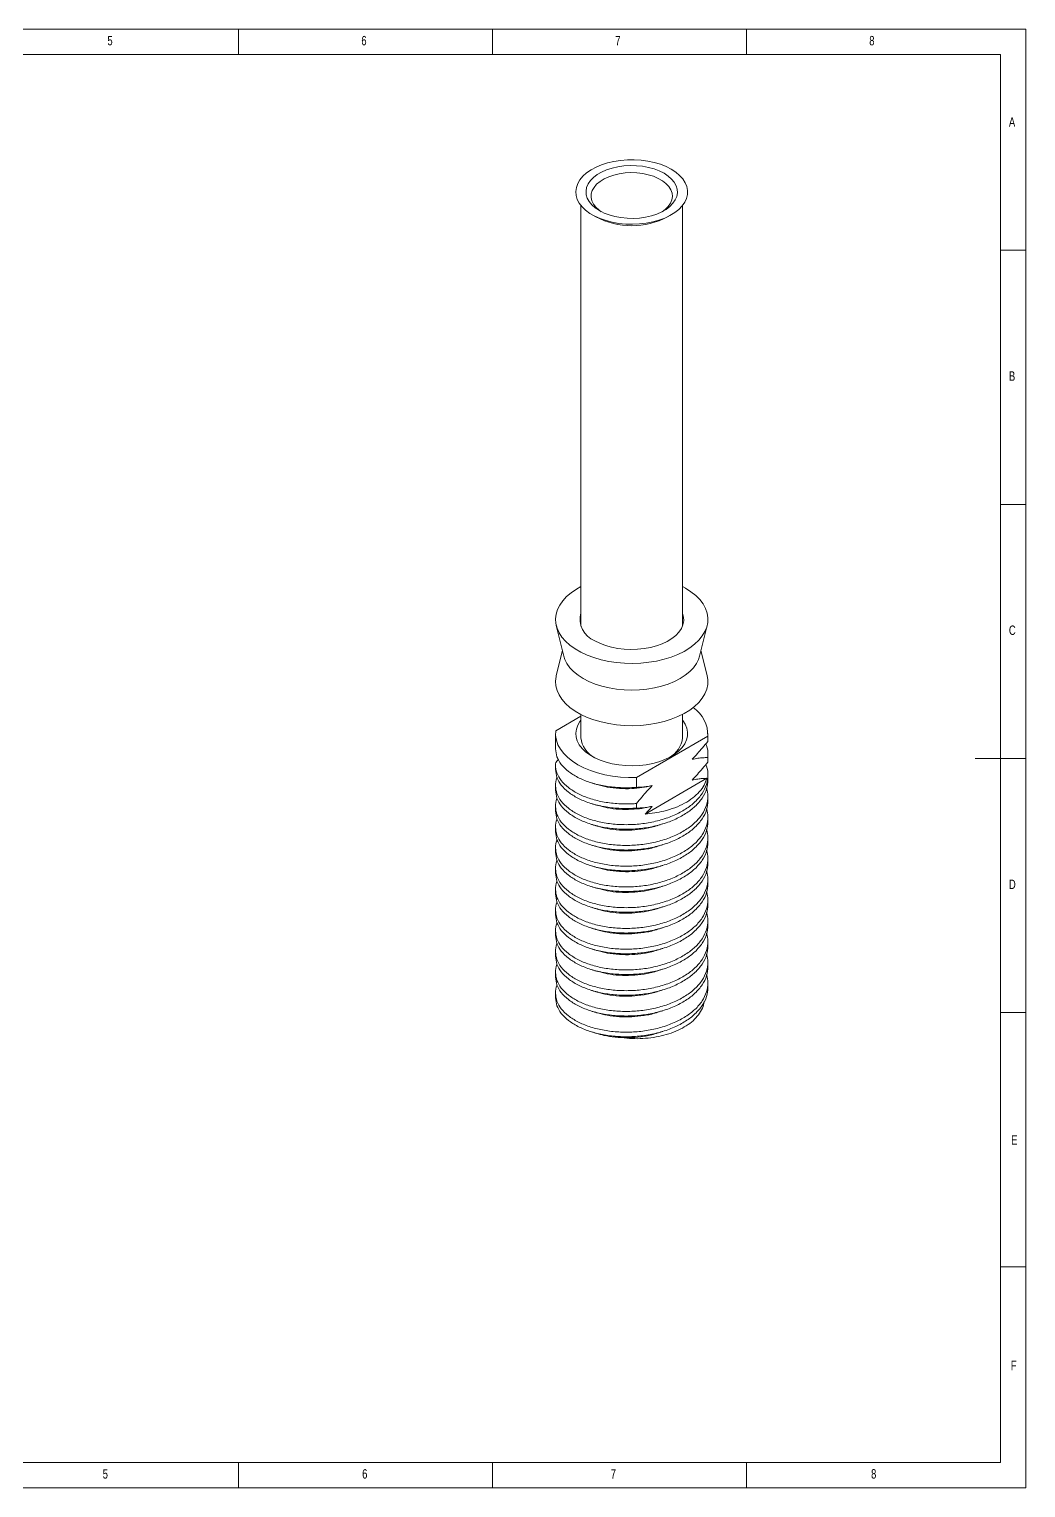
# Model space of a CAD drawing. Header units: millimetres. Extents: x 5 to 415, y 5 to 292.
# Drawn here: x 218.8 to 415, y 5 to 292 of the extents above; entities that cross this region are included whole.
import ezdxf

# ---------------------------------------------------------------- set-up
doc = ezdxf.new("R2010")
doc.units = ezdxf.units.MM
doc.styles.add('SLDTEXTSTYLE0', font='TXT', dxfattribs={"width": 0.75})

msp = doc.modelspace()

# ---------------------------------------------------------------- linework, layer by layer
at = {"color": 7, "linetype": 'Continuous', "lineweight": 0}
for p, q in [((415, 292), (5, 292)), ((260, 287), (260, 292)), ((310, 292), (310, 287)), ((360, 287), (360, 292)), ((415, 5), (415, 292)), ((410, 287), (10, 287)), ((410, 287), (410, 10)), ((415, 248.5), (410, 248.5)), ((410, 198.5), (415, 198.5)), ((415, 148.5), (405, 148.5)), ((410, 98.5), (415, 98.5)), ((410, 48.5), (415, 48.5)), ((10, 10), (410, 10)), ((260, 10), (260, 5)), ((310, 10), (310, 5)), ((360, 10), (360, 5)), ((5, 5), (415, 5))]:
    msp.add_line(p, q, dxfattribs=at)
at = {"color": 7, "linetype": 'Continuous', "lineweight": 15}
for p, q in [((327.398, 257.322), (327.398, 174.564)), ((329.619, 255.478), (330.326, 255.069)), ((344.471, 255.069), (345.178, 255.478)), ((347.398, 174.564), (347.398, 257.322)), ((322.549, 174.639), (324.034, 168.637)), ((350.763, 168.637), (352.248, 174.639)), ((323.761, 169.739), (322.549, 164.84)), ((352.248, 164.84), (351.035, 169.739)), ((327.398, 156.82), (322.428, 153.951)), ((327.398, 157.161), (327.398, 152.592)), ((347.398, 152.592), (347.398, 157.161)), ((322.398, 153.408), (322.398, 150.367)), ((338.338, 144.766), (352.369, 152.866)), ((352.369, 152.866), (352.369, 151.866)), ((352.369, 151.866), (352.398, 152.447)), ((352.398, 152.408), (352.398, 153.408)), ((352.398, 148.325), (352.398, 149.266)), ((322.398, 147.225), (322.398, 146.284)), ((322.976, 148.339), (322.428, 147.728)), ((352.369, 148.685), (352.369, 147.783)), ((352.369, 147.783), (352.398, 148.365)), ((338.338, 142.823), (338.338, 144.766)), ((340.029, 137.577), (352.193, 144.6)), ((352.398, 144.282), (352.398, 145.184)), ((322.398, 143.142), (322.398, 142.24)), ((352.398, 140.199), (352.398, 141.101)), ((322.398, 139.06), (322.398, 138.158)), ((338.338, 138.741), (338.338, 139.642)), ((340.029, 137.577), (341.396, 139.086)), ((322.398, 134.977), (322.398, 134.075)), ((352.398, 136.116), (352.398, 137.018)), ((352.398, 132.034), (352.398, 132.936)), ((322.398, 130.894), (322.398, 129.992)), ((322.398, 126.811), (322.398, 125.91)), ((352.398, 127.951), (352.398, 128.853)), ((352.398, 123.868), (352.398, 124.77)), ((322.398, 122.729), (322.398, 121.827)), ((352.398, 119.786), (352.398, 120.687)), ((322.398, 118.646), (322.398, 117.744)), ((352.398, 115.703), (352.398, 116.605)), ((322.398, 114.563), (322.398, 113.662)), ((352.398, 111.62), (352.398, 112.522)), ((322.398, 110.481), (322.398, 109.579)), ((322.398, 106.398), (322.398, 105.496)), ((352.398, 107.537), (352.398, 108.439)), ((352.398, 103.455), (352.398, 104.357)), ((322.398, 102.315), (322.398, 101.413))]:
    msp.add_line(p, q, dxfattribs=at)
at = {"color": 7, "linetype": 'Continuous', "lineweight": 15, "flags": 128}
for points in [[(345.177, 264.457), (346.073, 263.871), (346.839, 263.226), (347.461, 262.532), (347.931, 261.799), (348.241, 261.038), (348.387, 260.26), (348.366, 259.479), (348.179, 258.704), (347.828, 257.949), (347.319, 257.224), (346.66, 256.541), (345.861, 255.91), (344.933, 255.341), (343.891, 254.841), (342.751, 254.419), (341.529, 254.082), (340.245, 253.833), (338.918, 253.678), (337.568, 253.618), (336.215, 253.654), (334.88, 253.786), (333.583, 254.011), (332.344, 254.327), (331.182, 254.728), (330.114, 255.209), (329.156, 255.762), (328.323, 256.378), (327.628, 257.049), (327.081, 257.765), (326.691, 258.513), (326.462, 259.284), (326.4, 260.065), (326.504, 260.844), (326.773, 261.611), (327.204, 262.352), (327.788, 263.057), (328.519, 263.715), (329.384, 264.317), (330.371, 264.852), (331.464, 265.314), (332.647, 265.694), (333.903, 265.988), (335.211, 266.19), (336.552, 266.298), (337.906, 266.31), (339.253, 266.226), (340.571, 266.047), (341.841, 265.776), (343.044, 265.417), (344.162, 264.975), (345.177, 264.457)], [(331.034, 256.293), (330.227, 256.828), (329.553, 257.421), (329.026, 258.061), (328.654, 258.737), (328.446, 259.436), (328.404, 260.144), (328.529, 260.85), (328.82, 261.539), (329.271, 262.198), (329.873, 262.817), (330.615, 263.382), (331.483, 263.883), (332.462, 264.312), (333.533, 264.659), (334.676, 264.919), (335.869, 265.087), (337.091, 265.16), (338.319, 265.135), (339.529, 265.015), (340.7, 264.8), (341.809, 264.496), (342.836, 264.107), (343.762, 263.641), (344.57, 263.106), (345.243, 262.513), (345.771, 261.873), (346.142, 261.197), (346.351, 260.498), (346.393, 259.79), (346.267, 259.084), (345.977, 258.395), (345.526, 257.736), (344.924, 257.118), (344.182, 256.552), (343.313, 256.051), (342.334, 255.623), (341.264, 255.275), (340.121, 255.015), (338.928, 254.847), (337.706, 254.774), (336.478, 254.799), (335.267, 254.919), (334.097, 255.134), (332.987, 255.438), (331.96, 255.827), (331.034, 256.293)], [(343.389, 256.09), (343.989, 256.532), (344.579, 257.114), (345.016, 257.739), (345.29, 258.395), (345.397, 259.066), (345.333, 259.739), (345.1, 260.4), (344.703, 261.034), (344.15, 261.628), (343.453, 262.169), (342.627, 262.646), (341.69, 263.048), (340.661, 263.367), (339.563, 263.597), (338.418, 263.731), (337.252, 263.768), (336.089, 263.707), (334.954, 263.548), (333.871, 263.296), (332.863, 262.955), (331.952, 262.533), (331.157, 262.039), (330.495, 261.484), (329.98, 260.879), (329.623, 260.237), (329.432, 259.572), (329.41, 258.898), (329.559, 258.229), (329.875, 257.58), (330.352, 256.964), (330.978, 256.395), (331.408, 256.09)], [(347.398, 182.318), (348.005, 181.986), (349.072, 181.301), (350.007, 180.554), (350.799, 179.753), (351.44, 178.909), (351.921, 178.03), (352.238, 177.127), (352.386, 176.209), (352.365, 175.287), (352.174, 174.372), (351.816, 173.474), (351.294, 172.603), (350.615, 171.769), (349.787, 170.981), (348.817, 170.248), (347.719, 169.579), (346.503, 168.982), (345.185, 168.462), (343.778, 168.026), (342.299, 167.679), (340.764, 167.425), (339.191, 167.266), (337.598, 167.205), (336.003, 167.242), (334.423, 167.376), (332.877, 167.607), (331.383, 167.931), (329.956, 168.345), (328.614, 168.844), (327.371, 169.423), (326.242, 170.075), (325.24, 170.792), (324.375, 171.567), (323.658, 172.391), (323.096, 173.253), (322.696, 174.146), (322.463, 175.058), (322.4, 175.979), (322.506, 176.898), (322.781, 177.806), (323.221, 178.692), (323.823, 179.546), (324.578, 180.358), (325.478, 181.12), (326.513, 181.821), (327.398, 182.318)], [(330.15, 171.679), (331.137, 171.179), (332.226, 170.755), (333.4, 170.415), (334.64, 170.164), (335.925, 170.008), (337.234, 169.947), (338.546, 169.983), (339.839, 170.116), (341.092, 170.344), (342.284, 170.662), (343.397, 171.065), (344.41, 171.547), (345.309, 172.1), (346.077, 172.715), (346.703, 173.382), (347.177, 174.089), (347.489, 174.825), (347.636, 175.579), (347.615, 176.337), (347.427, 177.087), (347.398, 177.162)], [(350.763, 168.637), (350.56, 168.005), (350.141, 167.165), (349.561, 166.358), (348.829, 165.593), (347.953, 164.88), (346.944, 164.229), (345.815, 163.646), (344.581, 163.14), (343.256, 162.718), (341.857, 162.383), (340.402, 162.141), (338.91, 161.995), (337.398, 161.946), (335.887, 161.995), (334.394, 162.141), (332.94, 162.383), (331.541, 162.718), (330.216, 163.14), (328.981, 163.646), (327.852, 164.229), (326.844, 164.88), (325.968, 165.593), (325.235, 166.358), (324.656, 167.165), (324.237, 168.005), (324.034, 168.637)], [(352.248, 164.84), (352.386, 163.961), (352.365, 163.039), (352.174, 162.124), (351.816, 161.226), (351.294, 160.355), (350.615, 159.521), (349.787, 158.733), (348.817, 158), (347.719, 157.331), (346.503, 156.734), (345.185, 156.214), (343.778, 155.778), (342.299, 155.431), (340.764, 155.177), (339.191, 155.018), (337.598, 154.957), (336.003, 154.993), (334.423, 155.128), (332.877, 155.359), (331.383, 155.683), (329.956, 156.097), (328.614, 156.596), (327.371, 157.175), (326.242, 157.827), (325.24, 158.544), (324.375, 159.319), (323.658, 160.142), (323.096, 161.005), (322.696, 161.898), (322.463, 162.81), (322.4, 163.731), (322.506, 164.65), (322.549, 164.84)], [(347.398, 156.054), (347.461, 155.973), (347.931, 155.24), (348.241, 154.479), (348.387, 153.702), (348.366, 152.92), (348.179, 152.146), (347.828, 151.39), (347.319, 150.666), (346.66, 149.983), (345.861, 149.352), (344.933, 148.782), (343.891, 148.283), (342.751, 147.861), (341.529, 147.523), (340.245, 147.275), (338.918, 147.119), (337.568, 147.059), (336.215, 147.095), (334.88, 147.227), (333.583, 147.453), (332.344, 147.768), (331.182, 148.17), (330.114, 148.65), (329.156, 149.203), (328.323, 149.82), (327.628, 150.491), (327.081, 151.206), (326.691, 151.955), (326.462, 152.725), (326.4, 153.506), (326.504, 154.286), (326.773, 155.052), (327.204, 155.793), (327.398, 156.054)], [(338.338, 144.766), (336.748, 144.757), (335.166, 144.846), (333.609, 145.03), (332.095, 145.308), (330.64, 145.678), (329.261, 146.134), (327.974, 146.672), (326.792, 147.285), (325.729, 147.968), (324.797, 148.711), (324.007, 149.507), (323.367, 150.347), (322.885, 151.221), (322.565, 152.12), (322.412, 153.033), (322.428, 153.951)]]:
    msp.add_lwpolyline(points, dxfattribs=at)
at = {"color": 7, "linetype": 'Continuous', "lineweight": 15}
for centre, radius, start, end in [((337.398, 268.587), 15.256, 242.38837, 297.617), ((331.794, 175.936), 4.563, 164.41773, 248.89048), ((345.938, 153.161), 6.437, 357.37815, 56.23129), ((332.295, 153.06), 4.919, 185.4605, 242.04746), ((342.501, 153.06), 4.919, 297.95254, 354.5395)]:
    msp.add_arc(centre, radius, start, end, dxfattribs=at)
for points, knots in [([(322.398, 150.406), (322.453, 149.886), (322.564, 148.835), (323.456, 147.325), (324.849, 145.946), (326.725, 144.754), (329.003, 143.796), (331.621, 143.118), (334.462, 142.756), (336.742, 142.717), (338.025, 142.802), (338.338, 142.823)], [0, 0, 0, 0, 0.1190259, 0.2403971, 0.3617683, 0.4807941, 0.59982, 0.7211912, 0.8425624, 0.9615883, 1, 1, 1, 1]), ([(352.369, 151.866), (352.022, 151.443), (351.351, 150.625), (350.334, 149.443), (349.652, 148.708), (349.311, 148.34)], [0, 0, 0, 0, 0.34799724, 0.67369268, 1, 1, 1, 1]), ([(351.964, 151.376), (352.017, 151.272), (352.363, 150.591), (352.43, 149.671), (352.381, 148.878), (352.369, 148.685)], [0, 0, 0, 0, 0.1198275, 0.785255, 1, 1, 1, 1]), ([(351.964, 147.294), (352.017, 147.19), (352.363, 146.508), (352.462, 145.179), (352.215, 143.367), (351.345, 141.593), (349.946, 139.95), (348.072, 138.512), (345.794, 137.307), (343.176, 136.365), (340.334, 135.738), (337.398, 135.449), (334.463, 135.491), (331.62, 135.855), (329.003, 136.533), (326.725, 137.491), (324.85, 138.683), (323.452, 140.061), (322.579, 141.573), (322.345, 143.136), (322.406, 144.212), (322.697, 144.719), (322.704, 144.733)], [0, 0, 0, 0, 0.0098051, 0.064255, 0.1187048, 0.1742276, 0.2297503, 0.2842002, 0.33865, 0.3941728, 0.4496955, 0.5041454, 0.5585953, 0.614118, 0.6696408, 0.7240906, 0.7785405, 0.8340632, 0.889586, 0.9440358, 0.9984857, 1, 1, 1, 1]), ([(338.338, 139.642), (338.025, 139.622), (336.742, 139.536), (334.462, 139.575), (331.621, 139.937), (329.003, 140.616), (326.725, 141.574), (324.851, 142.765), (323.448, 144.145), (322.593, 145.653), (322.359, 146.873), (322.414, 147.56), (322.428, 147.728)], [0, 0, 0, 0, 0.03699083, 0.15161385, 0.26849542, 0.38537698, 0.5, 0.61462302, 0.73150458, 0.84838615, 0.96300917, 1, 1, 1, 1]), ([(349.311, 148.34), (349.688, 148.416), (350.4, 148.56), (351.417, 148.659), (352.051, 148.676), (352.369, 148.685)], [0, 0, 0, 0, 0.3608198, 0.6800415, 1, 1, 1, 1]), ([(352.369, 147.783), (352.022, 147.36), (351.351, 146.542), (350.334, 145.361), (349.652, 144.625), (349.311, 144.257)], [0, 0, 0, 0, 0.3479972, 0.6736927, 1, 1, 1, 1]), ([(322.398, 146.323), (322.453, 145.803), (322.564, 144.752), (323.456, 143.243), (324.849, 141.864), (326.725, 140.672), (329.003, 139.714), (331.621, 139.035), (334.462, 138.674), (336.742, 138.634), (338.025, 138.72), (338.338, 138.741)], [0, 0, 0, 0, 0.1190259, 0.2403971, 0.3617683, 0.4807941, 0.59982, 0.7211912, 0.8425624, 0.9615883, 1, 1, 1, 1]), ([(322.398, 142.24), (322.453, 141.72), (322.564, 140.669), (323.456, 139.16), (324.849, 137.781), (326.725, 136.589), (329.003, 135.631), (331.62, 134.953), (334.463, 134.589), (337.398, 134.547), (340.334, 134.836), (343.176, 135.464), (345.794, 136.405), (348.071, 137.61), (349.947, 139.048), (351.341, 140.691), (352.233, 142.464), (352.344, 143.68), (352.398, 144.282)], [0, 0, 0, 0, 0.0618903, 0.125, 0.1881097, 0.25, 0.3118903, 0.375, 0.4381097, 0.5, 0.5618903, 0.625, 0.6881097, 0.75, 0.8118903, 0.875, 0.9381097, 1, 1, 1, 1]), ([(329.453, 143.717), (329.64, 143.659), (330.015, 143.543), (330.398, 143.425), (330.589, 143.365)], [0, 0, 0, 0, 0.4999578, 1, 1, 1, 1]), ([(352.193, 144.6), (352.043, 144.144), (351.737, 143.219), (350.78, 141.918), (349.475, 140.713), (347.846, 139.663), (345.915, 138.776), (343.909, 138.161), (341.921, 137.756), (340.664, 137.637), (340.029, 137.577)], [0, 0, 0, 0, 0.1302984, 0.264376, 0.3946572, 0.528719, 0.6589998, 0.7934686, 0.8957288, 1, 1, 1, 1]), ([(349.311, 144.257), (349.688, 144.334), (350.369, 144.472), (351.327, 144.568), (351.904, 144.589), (352.193, 144.6)], [0, 0, 0, 0, 0.3834884, 0.6914418, 1, 1, 1, 1]), ([(352.148, 142.691), (352.265, 142.162), (352.513, 141.034), (352.198, 139.282), (351.35, 137.51), (349.945, 135.867), (348.072, 134.429), (345.794, 133.224), (343.176, 132.283), (340.334, 131.655), (337.398, 131.366), (334.463, 131.408), (331.62, 131.772), (329.003, 132.45), (326.725, 133.408), (324.85, 134.6), (323.452, 135.979), (322.579, 137.49), (322.345, 139.053), (322.406, 140.13), (322.697, 140.636), (322.704, 140.65)], [0, 0, 0, 0, 0.0489792, 0.1043179, 0.1607471, 0.2171762, 0.272515, 0.3278537, 0.3842828, 0.440712, 0.4960507, 0.5513895, 0.6078186, 0.6642477, 0.7195865, 0.7749252, 0.8313544, 0.8877835, 0.9431222, 0.998461, 1, 1, 1, 1]), ([(341.396, 143.168), (340.737, 143.024), (339.431, 142.739), (337.254, 142.539), (334.943, 142.554), (332.618, 142.813), (331.251, 143.194), (330.6, 143.376)], [0, 0, 0, 0, 0.1823558, 0.3612868, 0.5781442, 0.7992849, 1, 1, 1, 1]), ([(341.396, 143.168), (341.018, 143.092), (340.307, 142.948), (339.29, 142.849), (338.655, 142.832), (338.338, 142.823)], [0, 0, 0, 0, 0.3608198, 0.6800415, 1, 1, 1, 1]), ([(338.338, 139.642), (338.684, 140.065), (339.355, 140.883), (340.373, 142.065), (341.055, 142.8), (341.396, 143.168)], [0, 0, 0, 0, 0.3479972, 0.6736927, 1, 1, 1, 1]), ([(352.148, 138.609), (352.265, 138.079), (352.513, 136.952), (352.198, 135.199), (351.35, 133.428), (349.945, 131.785), (348.072, 130.346), (345.794, 129.141), (343.176, 128.2), (340.334, 127.572), (337.398, 127.284), (334.463, 127.325), (331.62, 127.69), (329.003, 128.367), (326.725, 129.325), (324.85, 130.517), (323.452, 131.896), (322.579, 133.407), (322.345, 134.97), (322.406, 136.047), (322.697, 136.554), (322.704, 136.567)], [0, 0, 0, 0, 0.0489792, 0.10431793, 0.16074708, 0.21717622, 0.27251496, 0.32785369, 0.38428283, 0.44071198, 0.49605071, 0.55138945, 0.60781859, 0.66424773, 0.71958647, 0.77492521, 0.83135435, 0.88778349, 0.94312223, 0.99846097, 1, 1, 1, 1]), ([(322.398, 138.158), (322.453, 137.637), (322.564, 136.586), (323.456, 135.077), (324.849, 133.698), (326.725, 132.506), (329.003, 131.548), (331.62, 130.871), (334.463, 130.506), (337.398, 130.464), (340.334, 130.753), (343.176, 131.381), (345.794, 132.322), (348.071, 133.527), (349.947, 134.966), (351.341, 136.608), (352.233, 138.381), (352.344, 139.597), (352.398, 140.199)], [0, 0, 0, 0, 0.0618903, 0.125, 0.1881097, 0.25, 0.3118903, 0.375, 0.4381097, 0.5, 0.5618903, 0.625, 0.6881097, 0.75, 0.8118903, 0.875, 0.9381097, 1, 1, 1, 1]), ([(329.463, 139.631), (329.65, 139.573), (330.024, 139.457), (330.413, 139.337), (330.608, 139.277)], [0, 0, 0, 0, 0.5000797, 1, 1, 1, 1]), ([(341.396, 139.086), (340.737, 138.942), (339.431, 138.656), (337.254, 138.457), (334.943, 138.472), (332.625, 138.73), (331.264, 139.109), (330.619, 139.288)], [0, 0, 0, 0, 0.182711, 0.3619905, 0.5792703, 0.8008418, 1, 1, 1, 1]), ([(341.396, 139.086), (341.018, 139.009), (340.307, 138.865), (339.29, 138.766), (338.655, 138.749), (338.338, 138.741)], [0, 0, 0, 0, 0.3608198, 0.6800415, 1, 1, 1, 1]), ([(322.398, 134.075), (322.453, 133.555), (322.564, 132.504), (323.456, 130.995), (324.849, 129.615), (326.725, 128.424), (329.003, 127.466), (331.62, 126.788), (334.463, 126.424), (337.398, 126.382), (340.334, 126.67), (343.176, 127.298), (345.794, 128.239), (348.071, 129.444), (349.947, 130.883), (351.341, 132.526), (352.233, 134.298), (352.344, 135.514), (352.398, 136.116)], [0, 0, 0, 0, 0.06189025, 0.125, 0.18810975, 0.25, 0.31189025, 0.375, 0.43810975, 0.5, 0.56189025, 0.625, 0.68810975, 0.75, 0.81189025, 0.875, 0.93810975, 1, 1, 1, 1]), ([(329.478, 135.544), (329.666, 135.486), (330.041, 135.37), (330.43, 135.249), (330.624, 135.189)], [0, 0, 0, 0, 0.5000749, 1, 1, 1, 1]), ([(342.384, 135.29), (342.325, 135.268), (341.538, 134.973), (339.844, 134.65), (337.401, 134.366), (334.942, 134.391), (332.631, 134.646), (331.276, 135.023), (330.637, 135.201)], [0, 0, 0, 0, 0.0163968, 0.2191149, 0.4179065, 0.6166981, 0.8194162, 1, 1, 1, 1]), ([(342.392, 135.28), (342.597, 135.344), (342.962, 135.457), (343.335, 135.572), (343.498, 135.623)], [0, 0, 0, 0, 0.5625051, 1, 1, 1, 1]), ([(352.148, 134.526), (352.265, 133.997), (352.513, 132.869), (352.198, 131.117), (351.35, 129.345), (349.945, 127.702), (348.072, 126.263), (345.794, 125.059), (343.176, 124.117), (340.334, 123.49), (337.398, 123.201), (334.463, 123.243), (331.62, 123.607), (329.003, 124.285), (326.725, 125.243), (324.85, 126.435), (323.452, 127.813), (322.579, 129.325), (322.345, 130.887), (322.406, 131.964), (322.697, 132.471), (322.704, 132.485)], [0, 0, 0, 0, 0.0489792, 0.1043179, 0.1607471, 0.2171762, 0.272515, 0.3278537, 0.3842828, 0.440712, 0.4960507, 0.5513895, 0.6078186, 0.6642477, 0.7195865, 0.7749252, 0.8313544, 0.8877835, 0.9431222, 0.998461, 1, 1, 1, 1]), ([(322.398, 129.992), (322.453, 129.472), (322.564, 128.421), (323.456, 126.912), (324.849, 125.533), (326.725, 124.341), (329.003, 123.383), (331.62, 122.705), (334.463, 122.341), (337.398, 122.299), (340.334, 122.588), (343.176, 123.215), (345.794, 124.157), (348.071, 125.362), (349.947, 126.8), (351.341, 128.443), (352.233, 130.216), (352.344, 131.432), (352.398, 132.034)], [0, 0, 0, 0, 0.06189025, 0.125, 0.18810975, 0.25, 0.31189025, 0.375, 0.43810975, 0.5, 0.56189025, 0.625, 0.68810975, 0.75, 0.81189025, 0.875, 0.93810975, 1, 1, 1, 1]), ([(352.148, 130.443), (352.265, 129.914), (352.513, 128.786), (352.198, 127.034), (351.35, 125.262), (349.945, 123.619), (348.072, 122.181), (345.794, 120.976), (343.176, 120.035), (340.334, 119.407), (337.398, 119.118), (334.463, 119.16), (331.62, 119.524), (329.003, 120.202), (326.725, 121.16), (324.85, 122.352), (323.452, 123.731), (322.579, 125.242), (322.345, 126.805), (322.406, 127.881), (322.697, 128.388), (322.704, 128.402)], [0, 0, 0, 0, 0.0489792, 0.1043179, 0.1607471, 0.2171762, 0.272515, 0.3278537, 0.3842828, 0.440712, 0.4960507, 0.5513895, 0.6078186, 0.6642477, 0.7195865, 0.7749252, 0.8313544, 0.8877835, 0.9431222, 0.998461, 1, 1, 1, 1]), ([(329.5, 131.454), (329.712, 131.389), (330.091, 131.272), (330.469, 131.154), (330.635, 131.103)], [0, 0, 0, 0, 0.5623232, 1, 1, 1, 1]), ([(342.402, 131.214), (342.337, 131.189), (341.544, 130.892), (339.844, 130.567), (337.401, 130.283), (334.942, 130.308), (332.635, 130.562), (331.283, 130.939), (330.648, 131.116)], [0, 0, 0, 0, 0.0180301, 0.2206175, 0.4192809, 0.6179443, 0.8205317, 1, 1, 1, 1]), ([(342.411, 131.203), (342.593, 131.26), (342.959, 131.373), (343.335, 131.49), (343.523, 131.548)], [0, 0, 0, 0, 0.4999547, 1, 1, 1, 1]), ([(352.148, 126.361), (352.265, 125.831), (352.513, 124.703), (352.198, 122.951), (351.35, 121.18), (349.945, 119.537), (348.072, 118.098), (345.794, 116.893), (343.176, 115.952), (340.334, 115.324), (337.398, 115.035), (334.463, 115.077), (331.62, 115.442), (329.003, 116.119), (326.725, 117.077), (324.85, 118.269), (323.452, 119.648), (322.579, 121.159), (322.345, 122.722), (322.406, 123.799), (322.697, 124.306), (322.704, 124.319)], [0, 0, 0, 0, 0.0489792, 0.1043179, 0.1607471, 0.2171762, 0.272515, 0.3278537, 0.3842828, 0.440712, 0.4960507, 0.5513895, 0.6078186, 0.6642477, 0.7195865, 0.7749252, 0.8313544, 0.8877835, 0.9431222, 0.998461, 1, 1, 1, 1]), ([(322.398, 125.91), (322.453, 125.389), (322.564, 124.338), (323.456, 122.829), (324.849, 121.45), (326.725, 120.258), (329.003, 119.3), (331.62, 118.622), (334.463, 118.258), (337.398, 118.216), (340.334, 118.505), (343.176, 119.133), (345.794, 120.074), (348.071, 121.279), (349.947, 122.718), (351.341, 124.36), (352.233, 126.133), (352.344, 127.349), (352.398, 127.951)], [0, 0, 0, 0, 0.06189025, 0.125, 0.18810975, 0.25, 0.31189025, 0.375, 0.43810975, 0.5, 0.56189025, 0.625, 0.68810975, 0.75, 0.81189025, 0.875, 0.93810975, 1, 1, 1, 1]), ([(329.504, 127.37), (329.685, 127.314), (330.047, 127.203), (330.426, 127.085), (330.615, 127.026)], [0, 0, 0, 0, 0.5001108, 1, 1, 1, 1]), ([(342.414, 127.135), (342.345, 127.11), (341.548, 126.811), (339.844, 126.484), (337.401, 126.2), (334.942, 126.226), (332.628, 126.481), (331.269, 126.859), (330.628, 127.038)], [0, 0, 0, 0, 0.0191146, 0.2211011, 0.4191753, 0.6172495, 0.8192361, 1, 1, 1, 1]), ([(342.424, 127.125), (342.607, 127.181), (342.975, 127.295), (343.353, 127.413), (343.543, 127.471)], [0, 0, 0, 0, 0.4999517, 1, 1, 1, 1]), ([(322.398, 121.827), (322.453, 121.307), (322.564, 120.256), (323.456, 118.747), (324.849, 117.367), (326.725, 116.176), (329.003, 115.217), (331.62, 114.54), (334.463, 114.175), (337.398, 114.134), (340.334, 114.422), (343.176, 115.05), (345.794, 115.991), (348.071, 117.196), (349.947, 118.635), (351.341, 120.278), (352.233, 122.05), (352.344, 123.266), (352.398, 123.868)], [0, 0, 0, 0, 0.0618903, 0.125, 0.1881097, 0.25, 0.3118903, 0.375, 0.4381097, 0.5, 0.5618903, 0.625, 0.6881097, 0.75, 0.8118903, 0.875, 0.9381097, 1, 1, 1, 1]), ([(352.148, 122.278), (352.265, 121.748), (352.513, 120.621), (352.198, 118.869), (351.35, 117.097), (349.945, 115.454), (348.072, 114.015), (345.794, 112.81), (343.176, 111.869), (340.334, 111.241), (337.398, 110.953), (334.463, 110.995), (331.62, 111.359), (329.003, 112.037), (326.725, 112.995), (324.85, 114.187), (323.452, 115.565), (322.579, 117.077), (322.345, 118.639), (322.406, 119.716), (322.697, 120.223), (322.704, 120.237)], [0, 0, 0, 0, 0.0489792, 0.1043179, 0.1607471, 0.2171762, 0.272515, 0.3278537, 0.3842828, 0.440712, 0.4960507, 0.5513895, 0.6078186, 0.6642477, 0.7195865, 0.7749252, 0.8313544, 0.8877835, 0.9431222, 0.998461, 1, 1, 1, 1]), ([(329.481, 123.295), (329.664, 123.238), (330.029, 123.125), (330.41, 123.007), (330.601, 122.948)], [0, 0, 0, 0, 0.5001053, 1, 1, 1, 1]), ([(342.421, 123.055), (342.35, 123.029), (341.551, 122.729), (339.844, 122.401), (337.401, 122.118), (334.942, 122.143), (332.623, 122.399), (331.259, 122.779), (330.613, 122.959)], [0, 0, 0, 0, 0.0196843, 0.2212677, 0.4189466, 0.6166254, 0.8182089, 1, 1, 1, 1]), ([(342.43, 123.044), (342.615, 123.101), (342.984, 123.216), (343.365, 123.333), (343.556, 123.392)], [0, 0, 0, 0, 0.4999485, 1, 1, 1, 1]), ([(352.148, 118.195), (352.265, 117.666), (352.513, 116.538), (352.198, 114.786), (351.35, 113.014), (349.945, 111.371), (348.072, 109.933), (345.794, 108.728), (343.176, 107.786), (340.334, 107.159), (337.398, 106.87), (334.463, 106.912), (331.62, 107.276), (329.003, 107.954), (326.725, 108.912), (324.85, 110.104), (323.452, 111.482), (322.579, 112.994), (322.345, 114.557), (322.406, 115.633), (322.697, 116.14), (322.704, 116.154)], [0, 0, 0, 0, 0.0489792, 0.1043179, 0.1607471, 0.2171762, 0.272515, 0.3278537, 0.3842828, 0.440712, 0.4960507, 0.5513895, 0.6078186, 0.6642477, 0.7195865, 0.7749252, 0.8313544, 0.8877835, 0.9431222, 0.998461, 1, 1, 1, 1]), ([(322.398, 117.744), (322.453, 117.224), (322.564, 116.173), (323.456, 114.664), (324.849, 113.285), (326.725, 112.093), (329.003, 111.135), (331.62, 110.457), (334.463, 110.093), (337.398, 110.051), (340.334, 110.34), (343.176, 110.967), (345.794, 111.909), (348.071, 113.114), (349.947, 114.552), (351.341, 116.195), (352.233, 117.967), (352.344, 119.183), (352.398, 119.786)], [0, 0, 0, 0, 0.0618903, 0.125, 0.1881097, 0.25, 0.3118903, 0.375, 0.4381097, 0.5, 0.5618903, 0.625, 0.6881097, 0.75, 0.8118903, 0.875, 0.9381097, 1, 1, 1, 1]), ([(329.465, 119.217), (329.649, 119.16), (330.016, 119.047), (330.4, 118.928), (330.592, 118.868)], [0, 0, 0, 0, 0.5000999, 1, 1, 1, 1]), ([(342.422, 118.973), (342.35, 118.946), (341.551, 118.646), (339.844, 118.318), (337.401, 118.035), (334.942, 118.06), (332.619, 118.317), (331.253, 118.697), (330.603, 118.879)], [0, 0, 0, 0, 0.01972613, 0.22111794, 0.41860891, 0.61609988, 0.81749169, 1, 1, 1, 1]), ([(342.431, 118.961), (342.616, 119.019), (342.987, 119.134), (343.37, 119.252), (343.561, 119.311)], [0, 0, 0, 0, 0.49994512, 1, 1, 1, 1]), ([(322.398, 113.662), (322.453, 113.141), (322.564, 112.09), (323.456, 110.581), (324.849, 109.202), (326.725, 108.01), (329.003, 107.052), (331.62, 106.374), (334.463, 106.01), (337.398, 105.968), (340.334, 106.257), (343.176, 106.885), (345.794, 107.826), (348.071, 109.031), (349.947, 110.469), (351.341, 112.112), (352.233, 113.885), (352.344, 115.101), (352.398, 115.703)], [0, 0, 0, 0, 0.06189025, 0.125, 0.18810975, 0.25, 0.31189025, 0.375, 0.43810975, 0.5, 0.56189025, 0.625, 0.68810975, 0.75, 0.81189025, 0.875, 0.93810975, 1, 1, 1, 1]), ([(329.455, 115.137), (329.64, 115.08), (330.01, 114.966), (330.396, 114.846), (330.589, 114.786)], [0, 0, 0, 0, 0.5000937, 1, 1, 1, 1]), ([(342.416, 114.888), (342.347, 114.862), (341.549, 114.563), (339.844, 114.236), (337.401, 113.952), (334.942, 113.977), (332.618, 114.234), (331.251, 114.615), (330.6, 114.797)], [0, 0, 0, 0, 0.0192278, 0.2206614, 0.4181934, 0.6157254, 0.8171591, 1, 1, 1, 1]), ([(342.425, 114.877), (342.611, 114.935), (342.983, 115.05), (343.368, 115.169), (343.56, 115.228)], [0, 0, 0, 0, 0.4999412, 1, 1, 1, 1]), ([(352.148, 114.112), (352.265, 113.583), (352.513, 112.455), (352.198, 110.703), (351.35, 108.931), (349.945, 107.289), (348.072, 105.85), (345.794, 104.645), (343.176, 103.704), (340.334, 103.076), (337.398, 102.787), (334.463, 102.829), (331.62, 103.193), (329.003, 103.871), (326.725, 104.829), (324.85, 106.021), (323.452, 107.4), (322.579, 108.911), (322.345, 110.474), (322.406, 111.551), (322.697, 112.057), (322.704, 112.071)], [0, 0, 0, 0, 0.0489792, 0.1043179, 0.1607471, 0.2171762, 0.272515, 0.3278537, 0.3842828, 0.440712, 0.4960507, 0.5513895, 0.6078186, 0.6642477, 0.7195865, 0.7749252, 0.8313544, 0.8877835, 0.9431222, 0.998461, 1, 1, 1, 1]), ([(352.148, 110.03), (352.265, 109.5), (352.513, 108.373), (352.198, 106.62), (351.35, 104.849), (349.945, 103.206), (348.072, 101.767), (345.794, 100.562), (343.176, 99.621), (340.334, 98.993), (337.398, 98.705), (334.463, 98.746), (331.62, 99.111), (329.003, 99.788), (326.725, 100.746), (324.85, 101.939), (323.452, 103.317), (322.579, 104.828), (322.345, 106.391), (322.406, 107.468), (322.697, 107.975), (322.704, 107.988)], [0, 0, 0, 0, 0.0489792, 0.1043179, 0.1607471, 0.2171762, 0.272515, 0.3278537, 0.3842828, 0.440712, 0.4960507, 0.5513895, 0.6078186, 0.6642477, 0.7195865, 0.7749252, 0.8313544, 0.8877835, 0.9431222, 0.998461, 1, 1, 1, 1]), ([(322.398, 109.579), (322.453, 109.058), (322.564, 108.007), (323.456, 106.498), (324.849, 105.119), (326.725, 103.927), (329.003, 102.969), (331.62, 102.292), (334.463, 101.927), (337.398, 101.885), (340.334, 102.174), (343.176, 102.802), (345.794, 103.743), (348.071, 104.948), (349.947, 106.387), (351.341, 108.029), (352.233, 109.802), (352.344, 111.018), (352.398, 111.62)], [0, 0, 0, 0, 0.06189025, 0.125, 0.18810975, 0.25, 0.31189025, 0.375, 0.43810975, 0.5, 0.56189025, 0.625, 0.68810975, 0.75, 0.81189025, 0.875, 0.93810975, 1, 1, 1, 1]), ([(329.453, 111.055), (329.639, 110.998), (330.012, 110.883), (330.399, 110.762), (330.593, 110.702)], [0, 0, 0, 0, 0.5000868, 1, 1, 1, 1]), ([(342.404, 110.801), (342.339, 110.776), (341.545, 110.479), (339.844, 110.153), (337.401, 109.87), (334.942, 109.895), (332.62, 110.151), (331.253, 110.532), (330.604, 110.713)], [0, 0, 0, 0, 0.0181771, 0.2199071, 0.4177297, 0.6155523, 0.8172822, 1, 1, 1, 1]), ([(342.413, 110.79), (342.599, 110.848), (342.972, 110.964), (343.359, 111.083), (343.552, 111.143)], [0, 0, 0, 0, 0.4999366, 1, 1, 1, 1]), ([(322.398, 105.496), (322.453, 104.976), (322.564, 103.925), (323.456, 102.416), (324.849, 101.037), (326.725, 99.845), (329.003, 98.887), (331.62, 98.209), (334.463, 97.845), (337.398, 97.803), (340.334, 98.091), (343.176, 98.719), (345.794, 99.66), (348.071, 100.865), (349.947, 102.304), (351.341, 103.947), (352.233, 105.719), (352.344, 106.935), (352.398, 107.537)], [0, 0, 0, 0, 0.06189025, 0.125, 0.18810975, 0.25, 0.31189025, 0.375, 0.43810975, 0.5, 0.56189025, 0.625, 0.68810975, 0.75, 0.81189025, 0.875, 0.93810975, 1, 1, 1, 1]), ([(329.459, 106.97), (329.646, 106.913), (330.02, 106.797), (330.409, 106.677), (330.603, 106.617)], [0, 0, 0, 0, 0.5000812, 1, 1, 1, 1]), ([(342.393, 106.714), (342.331, 106.691), (341.541, 106.395), (339.844, 106.071), (337.401, 105.787), (334.942, 105.812), (332.623, 106.068), (331.26, 106.448), (330.615, 106.628)], [0, 0, 0, 0, 0.0171691, 0.2193041, 0.4175239, 0.6157437, 0.8178787, 1, 1, 1, 1]), ([(342.394, 106.702), (342.62, 106.772), (343.103, 106.922), (343.396, 107.012), (343.553, 107.061)], [0, 0, 0, 0, 0.4666396, 1, 1, 1, 1]), ([(352.148, 105.947), (352.265, 105.418), (352.513, 104.29), (352.198, 102.538), (351.35, 100.766), (349.945, 99.123), (348.072, 97.685), (345.794, 96.48), (343.176, 95.538), (340.334, 94.911), (337.398, 94.622), (334.463, 94.664), (331.62, 95.028), (329.003, 95.706), (326.725, 96.664), (324.85, 97.856), (323.452, 99.234), (322.579, 100.746), (322.345, 102.309), (322.406, 103.385), (322.697, 103.892), (322.704, 103.906)], [0, 0, 0, 0, 0.0489792, 0.1043179, 0.1607471, 0.2171762, 0.272515, 0.3278537, 0.3842828, 0.440712, 0.4960507, 0.5513895, 0.6078186, 0.6642477, 0.7195865, 0.7749252, 0.8313544, 0.8877835, 0.9431222, 0.998461, 1, 1, 1, 1]), ([(322.398, 101.413), (322.453, 100.893), (322.564, 99.842), (323.456, 98.333), (324.849, 96.954), (326.725, 95.762), (329.003, 94.804), (331.62, 94.126), (334.463, 93.762), (337.398, 93.72), (340.334, 94.009), (343.176, 94.637), (345.794, 95.578), (348.071, 96.783), (349.947, 98.221), (351.341, 99.864), (352.233, 101.637), (352.344, 102.853), (352.398, 103.455)], [0, 0, 0, 0, 0.06189025, 0.125, 0.18810975, 0.25, 0.31189025, 0.375, 0.43810975, 0.5, 0.56189025, 0.625, 0.68810975, 0.75, 0.81189025, 0.875, 0.93810975, 1, 1, 1, 1]), ([(329.472, 102.884), (329.66, 102.826), (330.035, 102.71), (330.424, 102.589), (330.619, 102.529)], [0, 0, 0, 0, 0.5000761, 1, 1, 1, 1]), ([(342.378, 102.626), (342.321, 102.605), (341.536, 102.311), (339.843, 101.988), (337.401, 101.704), (334.942, 101.729), (332.629, 101.984), (331.271, 102.362), (330.631, 102.541)], [0, 0, 0, 0, 0.0158389, 0.2185553, 0.4173452, 0.6161351, 0.8188515, 1, 1, 1, 1]), ([(335.384, 93.582), (336.071, 93.506), (337.464, 93.351), (339.597, 93.379), (341.714, 93.593), (343.748, 94.008), (345.674, 94.623), (347.398, 95.419), (348.893, 96.375), (350.123, 97.467), (351.031, 98.693), (351.545, 99.77), (351.604, 100.434), (351.623, 100.642)], [0, 0, 0, 0, 0.0905901, 0.1838069, 0.2750029, 0.3686826, 0.4626474, 0.5593246, 0.6540052, 0.751154, 0.850761, 0.9532559, 1, 1, 1, 1]), ([(342.386, 102.617), (342.562, 102.671), (342.928, 102.785), (343.31, 102.903), (343.507, 102.964)], [0, 0, 0, 0, 0.4826551, 1, 1, 1, 1]), ([(329.492, 98.795), (329.68, 98.737), (330.055, 98.621), (330.445, 98.5), (330.639, 98.44)], [0, 0, 0, 0, 0.5000716, 1, 1, 1, 1]), ([(342.398, 98.551), (342.335, 98.527), (341.543, 98.23), (339.844, 97.905), (337.401, 97.621), (334.942, 97.647), (332.637, 97.9), (331.286, 98.276), (330.652, 98.453)], [0, 0, 0, 0, 0.0176944, 0.2204383, 0.4192551, 0.6180719, 0.8208158, 1, 1, 1, 1]), ([(342.407, 98.54), (342.589, 98.597), (342.953, 98.71), (343.329, 98.826), (343.517, 98.884)], [0, 0, 0, 0, 0.49995587, 1, 1, 1, 1]), ([(342.422, 94.462), (342.605, 94.519), (342.972, 94.633), (343.35, 94.75), (343.539, 94.808)], [0, 0, 0, 0, 0.4999528, 1, 1, 1, 1]), ([(329.511, 94.706), (329.691, 94.651), (329.993, 94.558), (330.31, 94.459), (330.438, 94.42)], [0, 0, 0, 0, 0.5957407, 1, 1, 1, 1]), ([(330.443, 94.44), (330.936, 94.294), (332.098, 93.949), (333.789, 93.688), (334.959, 93.61), (335.384, 93.582)], [0, 0, 0, 0, 0.319716, 0.75304, 1, 1, 1, 1]), ([(342.413, 94.473), (342.344, 94.448), (341.548, 94.149), (339.844, 93.825), (337.538, 93.546), (336.055, 93.57), (335.384, 93.582)], [0, 0, 0, 0, 0.0325214, 0.3789013, 0.7185721, 1, 1, 1, 1])]:
    msp.add_open_spline(points, degree=3, knots=knots, dxfattribs=at)

# ---------------------------------------------------------------- texts
at = {"color": 7, "linetype": 'Continuous', "lineweight": 0, "char_height": 1.852, "attachment_point": 1, "style": 'SLDTEXTSTYLE0'}
for s, insert in [('5', (234.167, 290.668)), ('6', (284.167, 290.668)), ('7', (334.167, 290.668)), ('8', (384.167, 290.668)), ('A', (411.667, 274.668)), ('B', (411.667, 224.668)), ('C', (411.667, 174.668)), ('D', (411.667, 124.668)), ('E', (412.11, 74.382)), ('F', (412.043, 30.002)), ('5', (233.243, 8.668)), ('6', (284.329, 8.668)), ('7', (333.275, 8.668)), ('8', (384.53, 8.668))]:
    msp.add_mtext(s, dxfattribs=dict(at, insert=insert))

doc.saveas('drawing.dxf')
